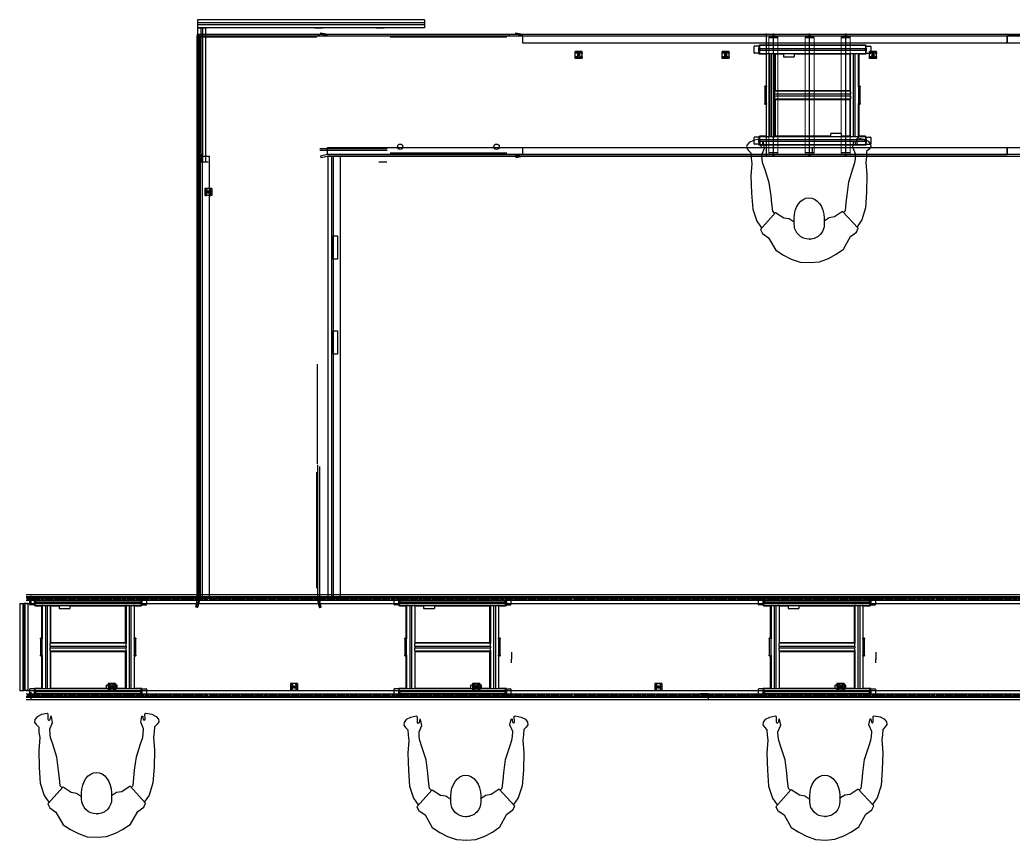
# Model space of a CAD drawing. Header units: millimetres. Extents: x 16661 to 26901, y -416 to 4250.
# Drawn here: x 16661 to 22221, y -344 to 4250 of the extents above; entities that cross this region are included whole.
import ezdxf

# ---------------------------------------------------------------- set-up
doc = ezdxf.new("R2010")
doc.units = ezdxf.units.MM
for name, pattern in [('AM_ISO02W050x2', [3.75, 3, -0.75]), ('AM_ISO08W050', [18, 12, -1.5, 3, -1.5]), ('AM_ISO08W050x2', [9, 6, -0.75, 1.5, -0.75]), ('LÍNEAS_OCULTAS', [9.525, 6.35, -3.175])]:
    doc.linetypes.add(name, pattern=pattern)
for name, color, linetype in [('000_ARMARIOS THIN CLIENTS', 9, 'Continuous'), ('000_L1_PAP ACTUAL', 7, 'Continuous'), ('000_LINEA', 3, 'Continuous'), ('000_LINEA SUPERIOR L1', 253, 'Continuous'), ('000_OPERARIOS', 1, 'Continuous'), ('000_PALETS L1', 40, 'Continuous'), ('000_PROP LAZO LOOP', 7, 'Continuous'), ('000_PROP_ OPERARIOS', 6, 'Continuous'), ('DETECTORES', 5, 'Continuous'), ('OCULTAS', 8, 'LÍNEAS_OCULTAS')]:
    doc.layers.add(name, color=color, linetype=linetype)
doc.layers.add('AM_1', color=14, linetype='Continuous', lineweight=50)
doc.layers.add('AM_7', color=4, linetype='AM_ISO08W050', lineweight=25)

# ---------------------------------------------------------------- blocks, each defined once
blk = doc.blocks.new('persona01')
at = {"color": 0, "linetype": 'Continuous'}
for p, q in [((154359.9, 70619.2), (154404, 70641.3)), ((154404, 70641.3), (154454.1, 70659.3)), ((154454.1, 70659.3), (154511.1, 70662.2)), ((154511.1, 70662.2), (154562.1, 70658.4)), ((154562.1, 70658.4), (154611.9, 70639.6)), ((154611.9, 70639.6), (154655.6, 70616.9)), ((154277.8, 70521.1), (154318.4, 70591.6)), ((154318.4, 70591.6), (154359.9, 70619.2)), ((154655.6, 70616.9), (154696.6, 70588.5)), ((154696.6, 70588.5), (154736.1, 70517.4)), ((154243.8, 70497.1), (154277.8, 70521.1)), ((154505.2, 70531), (154508.9, 70531)), ((154505.2, 70531), (154508.9, 70531)), ((154505.2, 70531), (154508.9, 70531)), ((154505.2, 70531), (154508.9, 70531)), ((154505.2, 70531), (154508.9, 70531)), ((154505.2, 70531), (154508.9, 70531)), ((154736.1, 70517.4), (154769.7, 70492.8)), ((154212.7, 70427.4), (154239.3, 70465.4)), ((154232.6, 70475.5), (154243.8, 70497.1)), ((154318.4, 70379.6), (154232.6, 70475.5)), ((154693.2, 70376.6), (154780.5, 70471.1)), ((154769.7, 70492.8), (154780.5, 70471.1)), ((154800, 70425.3), (154773.4, 70463.3)), ((154191, 70359.8), (154212.7, 70427.4)), ((154318.4, 70379.6), (154363.8, 70409.9)), ((154363.8, 70409.9), (154394.1, 70414.9)), ((154394.1, 70414.9), (154422.4, 70433.1)), ((154422.4, 70448.2), (154422.4, 70414.9)), ((154422.4, 70414.9), (154424, 70392.3)), ((154587.9, 70391), (154589.8, 70413.6)), ((154617.5, 70411.9), (154589.2, 70430.1)), ((154589.8, 70413.6), (154590.3, 70446.9)), ((154647.8, 70406.8), (154617.5, 70411.9)), ((154693.2, 70376.6), (154647.8, 70406.8)), ((154821.6, 70357.7), (154800, 70425.3)), ((154184.4, 70271.6), (154191, 70359.8)), ((154302.4, 70373.3), (154298, 70330.3)), ((154313.8, 70384.8), (154302.4, 70373.3)), ((154424, 70392.3), (154428.7, 70370.5)), ((154428.7, 70370.5), (154436.3, 70350.4)), ((154436.3, 70350.4), (154446.6, 70332.9)), ((154564.2, 70331.9), (154574.8, 70349.3)), ((154574.8, 70349.3), (154582.8, 70369.3)), ((154582.8, 70369.3), (154587.9, 70391)), ((154698.9, 70382.7), (154710.3, 70371.2)), ((154710.3, 70371.2), (154714.6, 70328.3)), ((154828.2, 70269.5), (154821.6, 70357.7)), ((154298, 70330.3), (154293.7, 70287.4)), ((154446.6, 70332.9), (154459.2, 70318.4)), ((154459.2, 70318.4), (154473.5, 70307.7)), ((154473.5, 70307.7), (154489, 70301.1)), ((154489, 70301.1), (154505.2, 70298.9)), ((154505.2, 70298.9), (154521.3, 70300.8)), ((154521.3, 70300.8), (154537, 70307.2)), ((154537, 70307.2), (154551.5, 70317.7)), ((154551.5, 70317.7), (154564.2, 70331.9)), ((154714.6, 70328.3), (154719, 70285.3)), ((154182, 70175.4), (154184.4, 70271.6)), ((154293.7, 70287.4), (154283.5, 70213.1)), ((154719, 70285.3), (154729.1, 70211)), ((154830.7, 70173.3), (154828.2, 70269.5)), ((154283.5, 70213.1), (154260.7, 70140.6)), ((154729.1, 70211), (154752, 70138.5)), ((154187.6, 70103.9), (154182, 70175.4)), ((154260.7, 70140.6), (154248.2, 70104.9)), ((154752, 70138.5), (154764.5, 70102.8)), ((154825, 70101.8), (154830.7, 70173.3)), ((154182.1, 70045.1), (154183.6, 70075.2)), ((154183.6, 70075.2), (154187.6, 70103.9)), ((154245.6, 70084.2), (154244, 70056.2)), ((154248.2, 70104.9), (154245.6, 70084.2)), ((154764.5, 70102.8), (154767.1, 70082.2)), ((154767.1, 70082.2), (154768.6, 70054.1)), ((154829, 70073.1), (154825, 70101.8)), ((154830.6, 70043.1), (154829, 70073.1)), ((154158.7, 70017.6), (154168.3, 70030.9)), ((154160.7, 70002.7), (154158.7, 70017.6)), ((154168.3, 70030.9), (154182.1, 70045.1)), ((154244, 70056.2), (154259.7, 70019.3)), ((154259.7, 70019.3), (154253.1, 69986.1)), ((154768.6, 70054.1), (154753, 70017.2)), ((154753, 70017.2), (154759.5, 69984)), ((154844.3, 70028.8), (154830.6, 70043.1)), ((154853.9, 70015.6), (154844.3, 70028.8)), ((154851.9, 70000.6), (154853.9, 70015.6)), ((154173, 69986.9), (154160.7, 70002.7)), ((154197.3, 69975.3), (154173, 69986.9)), ((154230.2, 69968.3), (154197.3, 69975.3)), ((154235.7, 69972.6), (154230.2, 69968.3)), ((154239.2, 70009), (154234.9, 70002.9)), ((154234.9, 70002.9), (154235.7, 69972.6)), ((154243.2, 70006.3), (154239.2, 70009)), ((154247, 69998.7), (154243.2, 70006.3)), ((154248, 69985.5), (154247, 69998.7)), ((154253.1, 69986.1), (154248, 69985.5)), ((154759.5, 69984), (154764.7, 69983.4)), ((154764.7, 69983.4), (154765.7, 69996.6)), ((154765.7, 69996.6), (154769.4, 70004.2)), ((154769.4, 70004.2), (154773.5, 70006.9)), ((154773.5, 70006.9), (154777.8, 70000.8)), ((154777.8, 70000.8), (154777, 69970.5)), ((154777, 69970.5), (154782.4, 69966.2)), ((154782.4, 69966.2), (154815.4, 69973.2)), ((154815.4, 69973.2), (154839.6, 69984.8)), ((154839.6, 69984.8), (154851.9, 70000.6))]:
    blk.add_line(p, q, dxfattribs=at)
for centre, start_param, end_param in [((154505.2, 70448.2), 2.356194, 3.926991), ((154507.6, 70448.2), 0.769158, 2.339972)]:
    blk.add_ellipse(centre, major_axis=(58.5, -58.5), ratio=1, start_param=start_param, end_param=end_param, dxfattribs=at)
blk = doc.blocks.new('A$C693D6913')
at = {"layer": '000_PALETS L1'}
for p, q in [((173, 580), (173, 616)), ((199, 618), (175, 618)), ((199, 617.5), (199, 620.5)), ((203, 620.5), (199, 620.5)), ((199, 617.5), (199, 606)), ((203, 623), (797, 623)), ((203, 620.5), (203, 623)), ((203, 620.5), (797, 620.5)), ((203, 620.5), (203, 617.5)), ((203, 620.5), (203, 617.5)), ((203, 603), (203, 617.5)), ((203, 606), (203, 617.5)), ((797, 623), (797, 620.5)), ((797, 620.5), (797, 617.5)), ((797, 617.5), (797, 620.5)), ((801, 620.5), (797, 620.5)), ((797, 603), (797, 617.5)), ((797, 617.5), (797, 606)), ((801, 620.5), (801, 617.5)), ((801, 618), (825, 618)), ((801, 606), (801, 617.5)), ((827, 616), (827, 580)), ((199, 578), (175, 578)), ((199, 605), (199, 606)), ((199, 591), (199, 605)), ((199, 605), (203, 605)), ((199, 603), (201.3, 603)), ((201.3, 593), (199, 593)), ((199, 590), (199, 591)), ((203, 591), (199, 591)), ((199, 590), (199, 578.5)), ((199, 575.5), (199, 578.5)), ((199, 575.5), (203, 575.5)), ((203, 603), (201.3, 603)), ((201.3, 593), (203, 593)), ((203, 603), (797, 603)), ((203, 593), (797, 593)), ((203, 578.5), (203, 593)), ((203, 578.5), (203, 590)), ((203, 578.5), (203, 575.5)), ((203, 578.5), (203, 575.5)), ((203, 575.5), (243, 575.5)), ((203, 575.5), (203, 573)), ((203, 573), (243, 573)), ((204.7, 603), (204.7, 593)), ((207.5, 593), (207.5, 603)), ((240.5, 573), (243, 573)), ((240.5, 393), (240.5, 573)), ((243, 575.5), (243, 392.9)), ((246, 575.5), (243, 575.5)), ((246, 575.5), (260.5, 575.5)), ((260.5, 575.5), (270.5, 575.5)), ((260.5, 575.5), (260.5, 110.5)), ((270.5, 575.5), (270.5, 110.5)), ((270.5, 575.5), (285, 575.5)), ((288, 575.5), (285, 575.5)), ((288, 575.5), (712, 575.5)), ((288, 575.5), (288, 365.5)), ((290.5, 573), (288, 573)), ((288, 573), (338, 573)), ((290.5, 365.5), (290.5, 573)), ((338, 575.5), (338, 558)), ((338, 558), (398, 558)), ((398, 575.5), (398, 558)), ((398, 573), (712, 573)), ((709.5, 573), (712, 573)), ((709.5, 365.5), (709.5, 573)), ((712, 575.5), (712, 365.5)), ((715, 575.5), (712, 575.5)), ((715, 575.5), (729.5, 575.5)), ((729.5, 575.5), (739.5, 575.5)), ((729.5, 575.5), (729.5, 110.5)), ((739.5, 575.5), (739.5, 110.5)), ((739.5, 575.5), (754, 575.5)), ((757, 575.5), (754, 575.5)), ((757, 575.5), (797, 575.5)), ((757, 575.5), (757, 392.9)), ((759.5, 573), (757, 573)), ((757, 573), (797, 573)), ((759.5, 393), (759.5, 573)), ((792.5, 603), (792.5, 593)), ((795.3, 593), (795.3, 603)), ((797, 605), (801, 605)), ((798.7, 603), (797, 603)), ((797, 578.5), (797, 593)), ((797, 593), (798.7, 593)), ((801, 591), (797, 591)), ((797, 590), (797, 578.5)), ((797, 578.5), (797, 575.5)), ((797, 575.5), (797, 578.5)), ((797, 573), (797, 575.5)), ((797, 575.5), (801, 575.5)), ((798.7, 603), (801, 603)), ((801, 593), (798.7, 593)), ((801, 606), (801, 605)), ((801, 605), (801, 591)), ((801, 591), (801, 590)), ((801, 578.5), (801, 590)), ((801, 578.5), (801, 575.5)), ((801, 578), (825, 578)), ((243, 393), (233, 393)), ((233, 389), (233, 393)), ((243, 392.9), (243, 389)), ((767, 393), (757, 393)), ((757, 389), (757, 392.9)), ((767, 393), (767, 389)), ((233, 389), (233, 297)), ((243, 297), (243, 389)), ((288, 365.5), (712, 365.5)), ((288, 365.5), (288, 362.5)), ((288, 348), (288, 362.5)), ((288, 348), (288, 338)), ((288, 348), (712, 348)), ((288, 338), (712, 338)), ((288, 323.5), (288, 338)), ((290.5, 368), (709.5, 368)), ((290.5, 365.5), (290.5, 368)), ((709.5, 368), (709.5, 365.5)), ((712, 365.5), (712, 362.5)), ((712, 348), (712, 362.5)), ((712, 348), (712, 338)), ((712, 323.5), (712, 338)), ((757, 389), (757, 297)), ((767, 297), (767, 389)), ((233, 293), (233, 297)), ((233, 293), (243, 293)), ((240.5, 113), (240.5, 293)), ((243, 297), (243, 293.1)), ((243, 293.1), (243, 110.5)), ((288, 323.5), (288, 320.5)), ((288, 320.5), (288, 110.5)), ((288, 320.5), (712, 320.5)), ((290.5, 113), (290.5, 320.5)), ((290.5, 320.5), (290.5, 318)), ((290.5, 318), (709.5, 318)), ((709.5, 113), (709.5, 320.5)), ((709.5, 318), (709.5, 320.5)), ((712, 323.5), (712, 320.5)), ((712, 320.5), (712, 110.5)), ((757, 293.1), (757, 297)), ((757, 293.1), (757, 110.5)), ((757, 293), (767, 293)), ((759.5, 113), (759.5, 293)), ((767, 297), (767, 293)), ((203, 113), (243, 113)), ((203, 110.5), (203, 113)), ((243, 113), (240.5, 113)), ((288, 113), (290.5, 113)), ((288, 113), (602, 113)), ((662, 128), (602, 128)), ((602, 110.5), (602, 128)), ((662, 110.5), (662, 128)), ((662, 113), (712, 113)), ((712, 113), (709.5, 113)), ((757, 113), (759.5, 113)), ((757, 113), (797, 113)), ((797, 113), (797, 110.5)), ((173, 70), (173, 106)), ((199, 108), (175, 108)), ((199, 68), (175, 68)), ((199, 107.5), (199, 110.5)), ((203, 110.5), (199, 110.5)), ((199, 107.5), (199, 96)), ((199, 95), (199, 96)), ((199, 81), (199, 95)), ((199, 95), (203, 95)), ((199, 93), (201.3, 93)), ((201.3, 83), (199, 83)), ((199, 80), (199, 81)), ((203, 81), (199, 81)), ((199, 80), (199, 68.5)), ((199, 65.5), (199, 68.5)), ((199, 65.5), (203, 65.5)), ((203, 93), (201.3, 93)), ((201.3, 83), (203, 83)), ((203, 110.5), (243, 110.5)), ((203, 110.5), (203, 107.5)), ((203, 110.5), (203, 107.5)), ((203, 93), (203, 107.5)), ((203, 96), (203, 107.5)), ((203, 93), (797, 93)), ((203, 83), (797, 83)), ((203, 68.5), (203, 83)), ((203, 68.5), (203, 80)), ((203, 68.5), (203, 65.5)), ((203, 68.5), (203, 65.5)), ((203, 65.5), (797, 65.5)), ((203, 65.5), (203, 63)), ((203, 63), (797, 63)), ((204.7, 93), (204.7, 83)), ((207.5, 83), (207.5, 93)), ((246, 110.5), (243, 110.5)), ((246, 110.5), (260.5, 110.5)), ((260.5, 110.5), (270.5, 110.5)), ((270.5, 110.5), (285, 110.5)), ((288, 110.5), (285, 110.5)), ((288, 110.5), (712, 110.5)), ((715, 110.5), (712, 110.5)), ((715, 110.5), (729.5, 110.5)), ((729.5, 110.5), (739.5, 110.5)), ((739.5, 110.5), (754, 110.5)), ((757, 110.5), (754, 110.5)), ((757, 110.5), (797, 110.5)), ((792.5, 93), (792.5, 83)), ((795.3, 83), (795.3, 93)), ((797, 107.5), (797, 110.5)), ((801, 110.5), (797, 110.5)), ((797, 110.5), (797, 107.5)), ((797, 107.5), (797, 96)), ((797, 93), (797, 107.5)), ((797, 95), (801, 95)), ((798.7, 93), (797, 93)), ((797, 68.5), (797, 83)), ((797, 83), (798.7, 83)), ((801, 81), (797, 81)), ((797, 80), (797, 68.5)), ((797, 65.5), (797, 68.5)), ((797, 68.5), (797, 65.5)), ((797, 65.5), (801, 65.5)), ((797, 63), (797, 65.5)), ((798.7, 93), (801, 93)), ((801, 83), (798.7, 83)), ((801, 110.5), (801, 107.5)), ((801, 108), (825, 108)), ((801, 96), (801, 107.5)), ((801, 96), (801, 95)), ((801, 95), (801, 81)), ((801, 81), (801, 80)), ((801, 68.5), (801, 80)), ((801, 68.5), (801, 65.5)), ((801, 68), (825, 68)), ((827, 106), (827, 70))]:
    blk.add_line(p, q, dxfattribs=at)
at = {"layer": '000_PALETS L1', "flags": 128}
for points in [[(199, 603), (199, 603), (199, 603), (199, 603), (199, 603), (199, 603), (199, 603), (199, 603), (199, 603), (199, 603), (199, 603), (199, 603), (199, 603), (199, 603), (199, 603), (199, 603), (199, 603), (199, 603), (199, 603), (199, 603), (199, 603), (199, 603), (199, 603), (199, 603), (199, 603)], [(199, 593), (199, 593), (199, 593), (199, 593), (199, 593), (199, 593), (199, 593), (199, 593), (199, 593), (199, 593), (199, 593), (199, 593), (199, 593), (199, 593), (199, 593), (199, 593), (199, 593), (199, 593), (199, 593), (199, 593), (199, 593), (199, 593), (199, 593), (199, 593), (199, 593)], [(801, 603), (801, 603), (801, 603), (801, 603), (801, 603), (801, 603), (801, 603), (801, 603), (801, 603), (801, 603), (801, 603), (801, 603), (801, 603), (801, 603), (801, 603), (801, 603), (801, 603), (801, 603), (801, 603), (801, 603), (801, 603), (801, 603), (801, 603), (801, 603), (801, 603)], [(801, 593), (801, 593), (801, 593), (801, 593), (801, 593), (801, 593), (801, 593), (801, 593), (801, 593), (801, 593), (801, 593), (801, 593), (801, 593), (801, 593), (801, 593), (801, 593), (801, 593), (801, 593), (801, 593), (801, 593), (801, 593), (801, 593), (801, 593), (801, 593), (801, 593)], [(199, 93), (199, 93), (199, 93), (199, 93), (199, 93), (199, 93), (199, 93), (199, 93), (199, 93), (199, 93), (199, 93), (199, 93), (199, 93), (199, 93), (199, 93), (199, 93), (199, 93), (199, 93), (199, 93), (199, 93), (199, 93), (199, 93), (199, 93), (199, 93), (199, 93)], [(199, 83), (199, 83), (199, 83), (199, 83), (199, 83), (199, 83), (199, 83), (199, 83), (199, 83), (199, 83), (199, 83), (199, 83), (199, 83), (199, 83), (199, 83), (199, 83), (199, 83), (199, 83), (199, 83), (199, 83), (199, 83), (199, 83), (199, 83), (199, 83), (199, 83)], [(801, 93), (801, 93), (801, 93), (801, 93), (801, 93), (801, 93), (801, 93), (801, 93), (801, 93), (801, 93), (801, 93), (801, 93), (801, 93), (801, 93), (801, 93), (801, 93), (801, 93), (801, 93), (801, 93), (801, 93), (801, 93), (801, 93), (801, 93), (801, 93), (801, 93)], [(801, 83), (801, 83), (801, 83), (801, 83), (801, 83), (801, 83), (801, 83), (801, 83), (801, 83), (801, 83), (801, 83), (801, 83), (801, 83), (801, 83), (801, 83), (801, 83), (801, 83), (801, 83), (801, 83), (801, 83), (801, 83), (801, 83), (801, 83), (801, 83), (801, 83)]]:
    blk.add_lwpolyline(points, dxfattribs=at)
at = {"layer": '000_PALETS L1'}
for centre, start, end in [((175, 616), 90, 180), ((825, 616), 0, 90), ((175, 580), 180, 270), ((825, 580), 270, 0), ((175, 106), 90, 180), ((175, 70), 180, 270), ((825, 106), 0, 90), ((825, 70), 270, 0)]:
    blk.add_arc(centre, 2, start, end, dxfattribs=at)
blk = doc.blocks.new('RodiL1simbol_p')
at = {"layer": '000_LINEA'}
for points in [[(-994.4, -5.15), (-994.4, 5.15), (-1011.4, 5.15), (-1011.4, -5.15)], [(-969, -5.15), (-969, 5.15), (-986, 5.15), (-986, -5.15)], [(-943.6, -5.15), (-943.6, 5.15), (-960.6, 5.15), (-960.6, -5.15)], [(-918.2, -5.15), (-918.2, 5.15), (-935.2, 5.15), (-935.2, -5.15)], [(-892.8, -5.15), (-892.8, 5.15), (-909.8, 5.15), (-909.8, -5.15)], [(-867.4, -5.15), (-867.4, 5.15), (-884.4, 5.15), (-884.4, -5.15)], [(-842, -5.15), (-842, 5.15), (-859, 5.15), (-859, -5.15)], [(-816.6, -5.15), (-816.6, 5.15), (-833.6, 5.15), (-833.6, -5.15)], [(-791.2, -5.15), (-791.2, 5.15), (-808.2, 5.15), (-808.2, -5.15)], [(-765.8, -5.15), (-765.8, 5.15), (-782.8, 5.15), (-782.8, -5.15)], [(-740.4, -5.15), (-740.4, 5.15), (-757.4, 5.15), (-757.4, -5.15)], [(-715, -5.15), (-715, 5.15), (-732, 5.15), (-732, -5.15)], [(-689.6, -5.15), (-689.6, 5.15), (-706.6, 5.15), (-706.6, -5.15)], [(-664.2, -5.15), (-664.2, 5.15), (-681.2, 5.15), (-681.2, -5.15)], [(-638.8, -5.15), (-638.8, 5.15), (-655.8, 5.15), (-655.8, -5.15)], [(-613.4, -5.15), (-613.4, 5.15), (-630.4, 5.15), (-630.4, -5.15)], [(-588, -5.15), (-588, 5.15), (-605, 5.15), (-605, -5.15)], [(-562.6, -5.15), (-562.6, 5.15), (-579.6, 5.15), (-579.6, -5.15)], [(-537.2, -5.15), (-537.2, 5.15), (-554.2, 5.15), (-554.2, -5.15)], [(-511.8, -5.15), (-511.8, 5.15), (-528.8, 5.15), (-528.8, -5.15)], [(-486.4, -5.15), (-486.4, 5.15), (-503.4, 5.15), (-503.4, -5.15)], [(-461, -5.15), (-461, 5.15), (-478, 5.15), (-478, -5.15)], [(-435.6, -5.15), (-435.6, 5.15), (-452.6, 5.15), (-452.6, -5.15)], [(-410.2, -5.15), (-410.2, 5.15), (-427.2, 5.15), (-427.2, -5.15)], [(-384.8, -5.15), (-384.8, 5.15), (-401.8, 5.15), (-401.8, -5.15)], [(-359.4, -5.15), (-359.4, 5.15), (-376.4, 5.15), (-376.4, -5.15)], [(-334, -5.15), (-334, 5.15), (-351, 5.15), (-351, -5.15)], [(-308.6, -5.15), (-308.6, 5.15), (-325.6, 5.15), (-325.6, -5.15)], [(-283.2, -5.15), (-283.2, 5.15), (-300.2, 5.15), (-300.2, -5.15)], [(-257.8, -5.15), (-257.8, 5.15), (-274.8, 5.15), (-274.8, -5.15)], [(-232.4, -5.15), (-232.4, 5.15), (-249.4, 5.15), (-249.4, -5.15)], [(-207, -5.15), (-207, 5.15), (-224, 5.15), (-224, -5.15)], [(-181.6, -5.15), (-181.6, 5.15), (-198.6, 5.15), (-198.6, -5.15)], [(-156.2, -5.15), (-156.2, 5.15), (-173.2, 5.15), (-173.2, -5.15)], [(-130.8, -5.15), (-130.8, 5.15), (-147.8, 5.15), (-147.8, -5.15)], [(-105.4, -5.15), (-105.4, 5.15), (-122.4, 5.15), (-122.4, -5.15)], [(-80, -5.15), (-80, 5.15), (-97, 5.15), (-97, -5.15)], [(-54.6, -5.15), (-54.6, 5.15), (-71.6, 5.15), (-71.6, -5.15)], [(-29.2, -5.15), (-29.2, 5.15), (-46.2, 5.15), (-46.2, -5.15)], [(-3.8, -5.15), (-3.8, 5.15), (-20.8, 5.15), (-20.8, -5.15)]]:
    blk.add_hatch(color=256, dxfattribs=at).paths.add_polyline_path(points)
for p, q in [((-1011.4, 5.15), (-1011.4, -5.15)), ((-994.4, 5.15), (-1011.4, 5.15)), ((-994.4, 5.15), (-994.4, -5.15)), ((-986, 5.15), (-986, -5.15)), ((-969, 5.15), (-986, 5.15)), ((-969, 5.15), (-969, -5.15)), ((-960.6, 5.15), (-960.6, -5.15)), ((-943.6, 5.15), (-960.6, 5.15)), ((-943.6, 5.15), (-943.6, -5.15)), ((-935.2, 5.15), (-935.2, -5.15)), ((-918.2, 5.15), (-935.2, 5.15)), ((-918.2, 5.15), (-918.2, -5.15)), ((-909.8, 5.15), (-909.8, -5.15)), ((-892.8, 5.15), (-909.8, 5.15)), ((-892.8, 5.15), (-892.8, -5.15)), ((-884.4, 5.15), (-884.4, -5.15)), ((-867.4, 5.15), (-884.4, 5.15)), ((-867.4, 5.15), (-867.4, -5.15)), ((-859, 5.15), (-859, -5.15)), ((-842, 5.15), (-859, 5.15)), ((-842, 5.15), (-842, -5.15)), ((-833.6, 5.15), (-833.6, -5.15)), ((-816.6, 5.15), (-833.6, 5.15)), ((-816.6, 5.15), (-816.6, -5.15)), ((-808.2, 5.15), (-808.2, -5.15)), ((-791.2, 5.15), (-808.2, 5.15)), ((-791.2, 5.15), (-791.2, -5.15)), ((-782.8, 5.15), (-782.8, -5.15)), ((-765.8, 5.15), (-782.8, 5.15)), ((-765.8, 5.15), (-765.8, -5.15)), ((-757.4, 5.15), (-757.4, -5.15)), ((-740.4, 5.15), (-757.4, 5.15)), ((-740.4, 5.15), (-740.4, -5.15)), ((-732, 5.15), (-732, -5.15)), ((-715, 5.15), (-732, 5.15)), ((-715, 5.15), (-715, -5.15)), ((-706.6, 5.15), (-706.6, -5.15)), ((-689.6, 5.15), (-706.6, 5.15)), ((-689.6, 5.15), (-689.6, -5.15)), ((-681.2, 5.15), (-681.2, -5.15)), ((-664.2, 5.15), (-681.2, 5.15)), ((-664.2, 5.15), (-664.2, -5.15)), ((-655.8, 5.15), (-655.8, -5.15)), ((-638.8, 5.15), (-655.8, 5.15)), ((-638.8, 5.15), (-638.8, -5.15)), ((-630.4, 5.15), (-630.4, -5.15)), ((-613.4, 5.15), (-630.4, 5.15)), ((-613.4, 5.15), (-613.4, -5.15)), ((-605, 5.15), (-605, -5.15)), ((-588, 5.15), (-605, 5.15)), ((-588, 5.15), (-588, -5.15)), ((-579.6, 5.15), (-579.6, -5.15)), ((-562.6, 5.15), (-579.6, 5.15)), ((-562.6, 5.15), (-562.6, -5.15)), ((-554.2, 5.15), (-554.2, -5.15)), ((-537.2, 5.15), (-554.2, 5.15)), ((-537.2, 5.15), (-537.2, -5.15)), ((-528.8, 5.15), (-528.8, -5.15)), ((-511.8, 5.15), (-528.8, 5.15)), ((-511.8, 5.15), (-511.8, -5.15)), ((-503.4, 5.15), (-503.4, -5.15)), ((-486.4, 5.15), (-503.4, 5.15)), ((-486.4, 5.15), (-486.4, -5.15)), ((-478, 5.15), (-478, -5.15)), ((-461, 5.15), (-478, 5.15)), ((-461, 5.15), (-461, -5.15)), ((-452.6, 5.15), (-452.6, -5.15)), ((-435.6, 5.15), (-452.6, 5.15)), ((-435.6, 5.15), (-435.6, -5.15)), ((-427.2, 5.15), (-427.2, -5.15)), ((-410.2, 5.15), (-427.2, 5.15)), ((-410.2, 5.15), (-410.2, -5.15)), ((-401.8, 5.15), (-401.8, -5.15)), ((-384.8, 5.15), (-401.8, 5.15)), ((-384.8, 5.15), (-384.8, -5.15)), ((-376.4, 5.15), (-376.4, -5.15)), ((-359.4, 5.15), (-376.4, 5.15)), ((-359.4, 5.15), (-359.4, -5.15)), ((-351, 5.15), (-351, -5.15)), ((-334, 5.15), (-351, 5.15)), ((-334, 5.15), (-334, -5.15)), ((-325.6, 5.15), (-325.6, -5.15)), ((-308.6, 5.15), (-325.6, 5.15)), ((-308.6, 5.15), (-308.6, -5.15)), ((-300.2, 5.15), (-300.2, -5.15)), ((-283.2, 5.15), (-300.2, 5.15)), ((-283.2, 5.15), (-283.2, -5.15)), ((-274.8, 5.15), (-274.8, -5.15)), ((-257.8, 5.15), (-274.8, 5.15)), ((-257.8, 5.15), (-257.8, -5.15)), ((-249.4, 5.15), (-249.4, -5.15)), ((-232.4, 5.15), (-249.4, 5.15)), ((-232.4, 5.15), (-232.4, -5.15)), ((-224, 5.15), (-224, -5.15)), ((-207, 5.15), (-224, 5.15)), ((-207, 5.15), (-207, -5.15)), ((-198.6, 5.15), (-198.6, -5.15)), ((-181.6, 5.15), (-198.6, 5.15)), ((-181.6, 5.15), (-181.6, -5.15)), ((-173.2, 5.15), (-173.2, -5.15)), ((-156.2, 5.15), (-173.2, 5.15)), ((-156.2, 5.15), (-156.2, -5.15)), ((-147.8, 5.15), (-147.8, -5.15)), ((-130.8, 5.15), (-147.8, 5.15)), ((-130.8, 5.15), (-130.8, -5.15)), ((-122.4, 5.15), (-122.4, -5.15)), ((-105.4, 5.15), (-122.4, 5.15)), ((-105.4, 5.15), (-105.4, -5.15)), ((-97, 5.15), (-97, -5.15)), ((-80, 5.15), (-97, 5.15)), ((-80, 5.15), (-80, -5.15)), ((-71.6, 5.15), (-71.6, -5.15)), ((-54.6, 5.15), (-71.6, 5.15)), ((-54.6, 5.15), (-54.6, -5.15)), ((-46.2, 5.15), (-46.2, -5.15)), ((-29.2, 5.15), (-46.2, 5.15)), ((-29.2, 5.15), (-29.2, -5.15)), ((-20.8, 5.15), (-20.8, -5.15)), ((-3.8, 5.15), (-20.8, 5.15)), ((-3.8, 5.15), (-3.8, -5.15)), ((-994.4, -5.15), (-1011.4, -5.15)), ((-969, -5.15), (-986, -5.15)), ((-943.6, -5.15), (-960.6, -5.15)), ((-918.2, -5.15), (-935.2, -5.15)), ((-892.8, -5.15), (-909.8, -5.15)), ((-867.4, -5.15), (-884.4, -5.15)), ((-842, -5.15), (-859, -5.15)), ((-816.6, -5.15), (-833.6, -5.15)), ((-791.2, -5.15), (-808.2, -5.15)), ((-765.8, -5.15), (-782.8, -5.15)), ((-740.4, -5.15), (-757.4, -5.15)), ((-715, -5.15), (-732, -5.15)), ((-689.6, -5.15), (-706.6, -5.15)), ((-664.2, -5.15), (-681.2, -5.15)), ((-638.8, -5.15), (-655.8, -5.15)), ((-613.4, -5.15), (-630.4, -5.15)), ((-588, -5.15), (-605, -5.15)), ((-562.6, -5.15), (-579.6, -5.15)), ((-537.2, -5.15), (-554.2, -5.15)), ((-511.8, -5.15), (-528.8, -5.15)), ((-486.4, -5.15), (-503.4, -5.15)), ((-461, -5.15), (-478, -5.15)), ((-435.6, -5.15), (-452.6, -5.15)), ((-410.2, -5.15), (-427.2, -5.15)), ((-384.8, -5.15), (-401.8, -5.15)), ((-359.4, -5.15), (-376.4, -5.15)), ((-334, -5.15), (-351, -5.15)), ((-308.6, -5.15), (-325.6, -5.15)), ((-283.2, -5.15), (-300.2, -5.15)), ((-257.8, -5.15), (-274.8, -5.15)), ((-232.4, -5.15), (-249.4, -5.15)), ((-207, -5.15), (-224, -5.15)), ((-181.6, -5.15), (-198.6, -5.15)), ((-156.2, -5.15), (-173.2, -5.15)), ((-130.8, -5.15), (-147.8, -5.15)), ((-105.4, -5.15), (-122.4, -5.15)), ((-80, -5.15), (-97, -5.15)), ((-54.6, -5.15), (-71.6, -5.15)), ((-29.2, -5.15), (-46.2, -5.15)), ((-3.8, -5.15), (-20.8, -5.15))]:
    blk.add_line(p, q, dxfattribs=at)
at = {"layer": 'AM_7'}
for p, q in [((-1013.4, 0), (-992.4, 0)), ((-988, 0), (-967, 0)), ((-962.6, 0), (-941.6, 0)), ((-937.2, 0), (-916.2, 0)), ((-911.8, 0), (-890.8, 0)), ((-886.4, 0), (-865.4, 0)), ((-861, 0), (-840, 0)), ((-835.6, 0), (-814.6, 0)), ((-810.2, 0), (-789.2, 0)), ((-784.8, 0), (-763.8, 0)), ((-759.4, 0), (-738.4, 0)), ((-734, 0), (-713, 0)), ((-708.6, 0), (-687.6, 0)), ((-683.2, 0), (-662.2, 0)), ((-657.8, 0), (-636.8, 0)), ((-632.4, 0), (-611.4, 0)), ((-607, 0), (-586, 0)), ((-581.6, 0), (-560.6, 0)), ((-556.2, 0), (-535.2, 0)), ((-530.8, 0), (-509.8, 0)), ((-505.4, 0), (-484.4, 0)), ((-480, 0), (-459, 0)), ((-454.6, 0), (-433.6, 0)), ((-429.2, 0), (-408.2, 0)), ((-403.8, 0), (-382.8, 0)), ((-378.4, 0), (-357.4, 0)), ((-353, 0), (-332, 0)), ((-327.6, 0), (-306.6, 0)), ((-302.2, 0), (-281.2, 0)), ((-276.8, 0), (-255.8, 0)), ((-251.4, 0), (-230.4, 0)), ((-226, 0), (-205, 0)), ((-200.6, 0), (-179.6, 0)), ((-175.2, 0), (-154.2, 0)), ((-149.8, 0), (-128.8, 0)), ((-124.4, 0), (-103.4, 0)), ((-99, 0), (-78, 0)), ((-73.6, 0), (-52.6, 0)), ((-48.2, 0), (-27.2, 0)), ((-22.8, 0), (-1.8, 0))]:
    blk.add_line(p, q, dxfattribs=at)
at = {"layer": 'AM_7', "linetype": 'AM_ISO08W050x2'}
for p, q in [((-1002.9, 5.75), (-1002.9, -5.75)), ((-977.5, 5.75), (-977.5, -5.75)), ((-952.1, 5.75), (-952.1, -5.75)), ((-926.7, 5.75), (-926.7, -5.75)), ((-901.3, 5.75), (-901.3, -5.75)), ((-875.9, 5.75), (-875.9, -5.75)), ((-850.5, 5.75), (-850.5, -5.75)), ((-825.1, 5.75), (-825.1, -5.75)), ((-799.7, 5.75), (-799.7, -5.75)), ((-774.3, 5.75), (-774.3, -5.75)), ((-748.9, 5.75), (-748.9, -5.75)), ((-723.5, 5.75), (-723.5, -5.75)), ((-698.1, 5.75), (-698.1, -5.75)), ((-672.7, 5.75), (-672.7, -5.75)), ((-647.3, 5.75), (-647.3, -5.75)), ((-621.9, 5.75), (-621.9, -5.75)), ((-596.5, 5.75), (-596.5, -5.75)), ((-571.1, 5.75), (-571.1, -5.75)), ((-545.7, 5.75), (-545.7, -5.75)), ((-520.3, 5.75), (-520.3, -5.75)), ((-494.9, 5.75), (-494.9, -5.75)), ((-469.5, 5.75), (-469.5, -5.75)), ((-444.1, 5.75), (-444.1, -5.75)), ((-418.7, 5.75), (-418.7, -5.75)), ((-393.3, 5.75), (-393.3, -5.75)), ((-367.9, 5.75), (-367.9, -5.75)), ((-342.5, 5.75), (-342.5, -5.75)), ((-317.1, 5.75), (-317.1, -5.75)), ((-291.7, 5.75), (-291.7, -5.75)), ((-266.3, 5.75), (-266.3, -5.75)), ((-240.9, 5.75), (-240.9, -5.75)), ((-215.5, 5.75), (-215.5, -5.75)), ((-190.1, 5.75), (-190.1, -5.75)), ((-164.7, 5.75), (-164.7, -5.75)), ((-139.3, 5.75), (-139.3, -5.75)), ((-113.9, 5.75), (-113.9, -5.75)), ((-88.5, 5.75), (-88.5, -5.75)), ((-63.1, 5.75), (-63.1, -5.75)), ((-37.7, 5.75), (-37.7, -5.75)), ((-12.3, 5.75), (-12.3, -5.75))]:
    blk.add_line(p, q, dxfattribs=at)
blk = doc.blocks.new('A$C556F5306')
at = {"layer": '000_LINEA'}
for p, q in [((0, 0), (0, 1020)), ((18.5, 0), (18.5, 1020)), ((31.5, 0), (31.5, 1020)), ((38, 0), (38, 1020)), ((50, 0), (50, 1020))]:
    blk.add_line(p, q, dxfattribs=at)
at = {"layer": 'AM_7', "linetype": 'AM_ISO08W050x2', "rotation": 90.00000000000001}
blk.add_blockref('RodiL1simbol_p', (25, 1019.8), dxfattribs=at)
blk = doc.blocks.new('sop det altr_p')
at = {"layer": 'DETECTORES'}
blk.add_hatch(color=256, dxfattribs=at).paths.add_polyline_path([(6, 20, 1), (-6, 20, 1)])
at = {"layer": 'AM_7'}
for p, q in [((23, 32.5), (-23, 32.5)), ((23, 7.5), (-23, 7.5))]:
    blk.add_line(p, q, dxfattribs=at)
at = {"layer": 'AM_7', "linetype": 'AM_ISO08W050x2'}
for q in [(-9, 20), (0, 29), (0, 11), (9, 20)]:
    blk.add_line((0, 20), q, dxfattribs=at)
at = {"layer": 'DETECTORES'}
for p, q in [((-20, 40), (-20, 0)), ((-20, 40), (20, 40)), ((-1, 14.1), (-1, 0)), ((1, 14.1), (1, 0)), ((20, 40), (20, 0)), ((-20, 0), (-1, 0)), ((1, 0), (20, 0))]:
    blk.add_line(p, q, dxfattribs=at)
blk.add_circle((0, 20), 6, dxfattribs=at)
at = {"layer": 'OCULTAS', "linetype": 'LÍNEAS_OCULTAS'}
for p, q in [((-20, 36.5), (-14, 36.5)), ((-20, 28.5), (-14, 28.5)), ((-20, 11.5), (-14, 11.5)), ((-20, 3.5), (-14, 3.5)), ((-14, 32.5), (-14, 36.5)), ((-14, 34.5), (20, 34.5)), ((-14, 28.5), (-14, 32.5)), ((-14, 11.5), (-14, 7.5)), ((-14, 7.5), (-14, 3.5)), ((-14, 5.5), (20, 5.5))]:
    blk.add_line(p, q, dxfattribs=at)
at = {"layer": 'OCULTAS'}
for p, q in [((-14, 30.5), (20, 30.5)), ((-14, 9.5), (20, 9.5))]:
    blk.add_line(p, q, dxfattribs=at)
blk = doc.blocks.new('Rod50x664MAN')
at = {"layer": '000_LINEA', "linetype": 'Continuous', "lineweight": 15}
for p, q in [((1.1, 720.5), (0, 710)), ((0, 68), (0, 710)), ((50, 710), (0, 710)), ((1.1, 720.5), (48.9, 720.5)), ((1.1, 716.5), (48.9, 716.5)), ((36, 720.5), (14, 720.5)), ((19, 721), (19, 720.5)), ((31, 721), (19, 721)), ((31, 720.5), (31, 721)), ((50, 710), (48.9, 720.5)), ((50, 710), (50, 68)), ((50, 68), (0, 68)), ((1.1, 57.5), (0, 68)), ((1.1, 61.5), (48.9, 61.5)), ((1.1, 57.5), (48.9, 57.5)), ((36, 57.5), (14, 57.5)), ((19, 57), (19, 57.5)), ((31, 57), (19, 57)), ((31, 57.5), (31, 57)), ((50, 68), (48.9, 57.5))]:
    blk.add_line(p, q, dxfattribs=at)
at = {"layer": 'AM_1'}
for p, q in [((31, 721), (19, 721)), ((31, 57), (19, 57))]:
    blk.add_line(p, q, dxfattribs=at)

msp = doc.modelspace()

# ---------------------------------------------------------------- linework, layer by layer
for p, q in [((22187.8, 4169.6), (24851.5, 4169.6)), ((24851.5, 4159.6), (22187.8, 4159.6)), ((20516.8, 475.2), (20468.8, 475.2)), ((20516.8, 443.7), (20516.8, 475.2))]:
    msp.add_line(p, q)
at = {"layer": '000_ARMARIOS THIN CLIENTS', "color": 51, "linetype": 'Continuous'}
for p, q in [((16660.6, 981.7), (16683.1, 981.7)), ((16660.6, 981.7), (16660.6, 493.7)), ((16678.1, 981.7), (16678.1, 493.7)), ((16688.1, 981.7), (16688.1, 493.7)), ((16660.6, 493.7), (16683.1, 493.7))]:
    msp.add_line(p, q, dxfattribs=at)
at = {"layer": '000_ARMARIOS THIN CLIENTS', "color": 51}
for p, q in [((16705.6, 981.7), (16683.1, 981.7)), ((16705.6, 981.7), (16705.6, 493.7)), ((16705.6, 493.7), (16683.1, 493.7))]:
    msp.add_line(p, q, dxfattribs=at)
at = {"layer": '000_ARMARIOS THIN CLIENTS', "color": 4, "linetype": 'AM_ISO08W050'}
msp.add_line((16683.1, 981.7), (16683.1, 493.7), dxfattribs=at)
at = {"layer": '000_L1_PAP ACTUAL'}
for p, q in [((17652.6, 998.4), (17652.6, 4159.6)), ((17652.6, 4159.6), (17662.6, 4159.6)), ((17662.6, 998.9), (17662.6, 4159.6)), ((17667.6, 4154.6), (18321.6, 4154.6)), ((17667.6, 4154.6), (17667.6, 3504.6)), ((18326.6, 4159.6), (18336.6, 4159.6)), ((18336.6, 4159.6), (18336.6, 4169.6)), ((18383.2, 4169.6), (21095.8, 4169.6)), ((18383.7, 4159.6), (21095.8, 4159.6)), ((18383.2, 3485.6), (21095.8, 3485.6)), ((18383.7, 3495.6), (21095.8, 3495.6)), ((17667.6, 1717.4), (17667.6, 1067.4)), ((18321.6, 1717.4), (18321.6, 1067.4))]:
    msp.add_line(p, q, dxfattribs=at)
for points in [[(18383.7, 4159.6), (18343.9, 4169.6), (18345.8, 4176.9), (18383.2, 4169.6)], [(18383.7, 3495.6), (18343.9, 3485.6), (18345.8, 3478.3), (18383.2, 3485.6)], [(17662.6, 998.9), (17652.6, 959.1), (17645.4, 961), (17652.6, 998.4)], [(18326.6, 998.9), (18336.6, 959.1), (18343.9, 961), (18336.6, 998.4)]]:
    msp.add_lwpolyline(points, dxfattribs=at)
msp.add_lwpolyline([(18383.7, 3535.6), (21095.8, 3535.6), (21095.8, 3495.6), (18383.7, 3495.6)], close=True, dxfattribs=at)
at = {"layer": '000_LINEA SUPERIOR L1', "linetype": 'AM_ISO02W050x2'}
for p, q in [((16724.1, 979.2), (16724.1, 1024.2)), ((16724.1, 440.2), (16724.1, 485.2))]:
    msp.add_line(p, q, dxfattribs=at)
at = {"layer": '000_LINEA SUPERIOR L1'}
for p, q in [((16724.1, 979.2), (16724.1, 1024.2)), ((19413.1, 709.2), (19413.1, 669.2)), ((19413.1, 649.2), (19413.1, 669.2)), ((21453.1, 709.2), (21453.1, 669.2)), ((21453.1, 649.2), (21453.1, 669.2)), ((16724.1, 440.2), (16724.1, 485.2))]:
    msp.add_line(p, q, dxfattribs=at)
at = {"layer": '000_PROP LAZO LOOP', "lineweight": 30}
for p, q in [((18925.4, 4249.6), (17655.4, 4249.6)), ((17655.4, 4249.6), (17655.4, 4204.6)), ((18925.4, 4232.1), (17655.4, 4232.1)), ((18925.4, 4249.6), (18925.4, 4204.6)), ((18925.4, 4222.1), (17655.4, 4222.1)), ((18925.4, 4204.6), (17655.4, 4204.6)), ((17655.4, 4204.6), (17700.4, 4204.6)), ((17655.4, 4204.6), (17655.4, 3454.6)), ((17672.9, 4204.6), (17672.9, 3454.6)), ((17682.9, 4204.6), (17682.9, 3454.6)), ((17700.4, 4204.6), (17700.4, 3454.6)), ((18310.4, 4204.6), (18355.4, 4204.6)), ((18655.4, 4204.6), (18700.4, 4204.6)), ((17670.4, 3454.6), (17670.4, 3409.6)), ((17670.4, 3454.6), (17715.4, 3454.6)), ((18670.4, 3454.6), (18715.4, 3454.6))]:
    msp.add_line(p, q, dxfattribs=at)
at = {"layer": '000_PROP LAZO LOOP'}
for p, q in [((20840.7, 3482.6), (20840.7, 4172.6)), ((20879.6, 3482.6), (20879.6, 4172.6)), ((20879.6, 3482.6), (20879.6, 4172.6)), ((21082.1, 3482.6), (21082.1, 4172.6)), ((21082.1, 3482.6), (21082.1, 4172.6)), ((21284.6, 3482.6), (21284.6, 4172.6)), ((21284.6, 3482.6), (21284.6, 4172.6)), ((17655.4, 4169.6), (19401.8, 4169.6)), ((17655.4, 4159.6), (17655.4, 4169.6)), ((17655.4, 998.4), (17655.4, 4159.6)), ((17665.4, 4159.6), (17655.4, 4159.6)), ((17655.4, 4159.6), (19401.8, 4159.6)), ((17665.4, 998.9), (17665.4, 4159.6)), ((18324.4, 4154.6), (17670.4, 4154.6)), ((17670.4, 4154.6), (17670.4, 3504.6)), ((18339.4, 4159.6), (18329.4, 4159.6)), ((18717.8, 4159.6), (18727.8, 4159.6)), ((18732.8, 4154.6), (19386.8, 4154.6)), ((19391.8, 4159.6), (19401.8, 4159.6)), ((19401.8, 4159.6), (19401.8, 4169.6)), ((19475.2, 4169.6), (22187.8, 4169.6)), ((19475.7, 4159.6), (22187.8, 4159.6)), ((21095.8, 4169.6), (22187.8, 4169.6)), ((21095.8, 4159.6), (22187.8, 4159.6)), ((18339.4, 3529.3), (18717.8, 3529.3)), ((18339.4, 3519.3), (18717.8, 3519.3)), ((18732.8, 3504.6), (19386.8, 3504.6)), ((18732.8, 3504.6), (19386.8, 3504.6)), ((17670.5, 3499.3), (17670.5, 1012.7)), ((17680.5, 3499.3), (17680.5, 1012.7)), ((18405.5, 3482.7), (18405.5, 1012.7)), ((18415.5, 3482.7), (18415.5, 1012.7)), ((19475.2, 3485.6), (22187.8, 3485.6)), ((19475.7, 3495.6), (22187.8, 3495.6)), ((21095.8, 3485.6), (24076.5, 3484.4)), ((21292.2, 3485.5), (24076.5, 3484.4)), ((22187.8, 3495.6), (23880.1, 3495.6)), ((18324.4, 2321.8), (18324.4, 1762.6)), ((18329.4, 998.9), (18329.4, 1757.6)), ((18339.4, 998.4), (18339.4, 1747.6))]:
    msp.add_line(p, q, dxfattribs=at)
for points in [[(19475.7, 4159.6), (19435.9, 4169.6), (19437.8, 4176.9), (19475.2, 4169.6)], [(19475.7, 3495.6), (19435.9, 3485.6), (19437.8, 3478.3), (19475.2, 3485.6)], [(17665.4, 998.9), (17655.4, 959.1), (17648.1, 961), (17655.4, 998.4)], [(18329.4, 998.9), (18339.4, 959.1), (18346.6, 961), (18339.4, 998.4)]]:
    msp.add_lwpolyline(points, dxfattribs=at)
at = {"layer": '000_PROP LAZO LOOP', "lineweight": 30}
for points in [[(19475.7, 4159.6), (22187.8, 4159.6), (22187.8, 4119.6), (19475.7, 4119.6)], [(19475.7, 4159.6), (22187.8, 4159.6), (22187.8, 4119.6), (19475.7, 4119.6)], [(19475.7, 3535.6), (22187.8, 3535.6), (22187.8, 3495.6), (19475.7, 3495.6)], [(19475.7, 3535.6), (22187.8, 3535.6), (22187.8, 3495.6), (19475.7, 3495.6)]]:
    msp.add_lwpolyline(points, close=True, dxfattribs=at)
for points in [[(24110, 4119.4), (22187.8, 4119.6), (22187.8, 4159.6), (23880.1, 4159.6)], [(23880.1, 3495.6), (22187.8, 3495.6), (22187.8, 3535.6), (23880.1, 3535.6)]]:
    msp.add_lwpolyline(points, dxfattribs=at)
at = {"layer": '000_PROP LAZO LOOP'}
for points in [[(17721.5, 3484.7), (17668.5, 3484.7), (17668.5, 1010.7), (17721.5, 1010.7)], [(18455.5, 3484.7), (18385.5, 3484.7), (18385.5, 1010.7), (18455.5, 1010.7)], [(18439.5, 2910.3), (18415.5, 2910.3), (18415.5, 3040.3), (18439.5, 3040.3)], [(18439.5, 2377.4), (18415.5, 2377.4), (18415.5, 2507.4), (18439.5, 2507.4)]]:
    msp.add_lwpolyline(points, close=True, dxfattribs=at)
for centre in [(18789.6, 3538.8), (19329.7, 3538.8)]:
    msp.add_circle(centre, 15, dxfattribs=at)

# ---------------------------------------------------------------- block references
at = {"layer": '000_LINEA', "xscale": -1, "rotation": 270}
for p in [(16695.1, 981.7), (17715.1, 981.7), (18735.1, 981.7), (19755.1, 981.7), (20763.1, 981.7), (21783.1, 981.7)]:
    msp.add_blockref('A$C556F5306', p, dxfattribs=at)
at = {"layer": '000_LINEA', "rotation": 270}
for p in [(16695.1, 493.7), (17715.1, 493.7), (18735.1, 493.7), (19755.1, 493.7), (20763.1, 493.7), (21783.1, 493.7)]:
    msp.add_blockref('A$C556F5306', p, dxfattribs=at)
at = {"layer": '000_OPERARIOS', "xscale": -1}
for p, rotation in [((-133955.8, 72378.8), 180.4344212911315), ((-137412.8, 70340.6), 179.9974323833131), ((-133335.9, 70325.5), 179.9974323833131)]:
    msp.add_blockref('persona01', p, dxfattribs=dict(at, rotation=rotation))
at = {"layer": '000_PALETS L1'}
for p in [(16543.1, 394.7), (18583.1, 394.7), (20623.1, 394.7)]:
    msp.add_blockref('A$C693D6913', p, dxfattribs=at)
at = {"layer": '000_PROP LAZO LOOP', "xscale": -1, "rotation": 359.9999999999973}
for p in [(20904.6, 3438.6), (20904.6, 3438.6), (21107.1, 3438.6), (21107.1, 3438.6), (21309.6, 3438.6), (21309.6, 3438.6)]:
    msp.add_blockref('Rod50x664MAN', p, dxfattribs=at)
at = {"layer": '000_PROP LAZO LOOP', "extrusion": (0, 0, -1), "xscale": -1, "zscale": -1, "rotation": 180}
for p in [(-19789.1, 4072.6), (-20611.8, 4072.6), (-21436.8, 4072.6)]:
    msp.add_blockref('sop det altr_p', p, dxfattribs=at)
at = {"layer": '000_PROP LAZO LOOP'}
for name, p, rotation in [('A$C693D6913', (21598.2, 4170.6), 180), ('sop det altr_p', (17695.5, 3285.9), 270)]:
    msp.add_blockref(name, p, dxfattribs=dict(at, rotation=rotation))
at = {"layer": '000_PROP_ OPERARIOS', "xscale": -1, "rotation": 179.9974323833131}
for p in [(-137412.8, 70340.6), (-135345.7, 70324.8), (-133335.9, 70325.5)]:
    msp.add_blockref('persona01', p, dxfattribs=at)
at = {"layer": 'DETECTORES', "rotation": 270}
for p in [(17155.1, 513.7), (18175.1, 513.7), (19195.1, 513.7), (20215.1, 513.7), (21235.1, 513.7)]:
    msp.add_blockref('sop det altr_p', p, dxfattribs=at)

doc.saveas('drawing.dxf')
